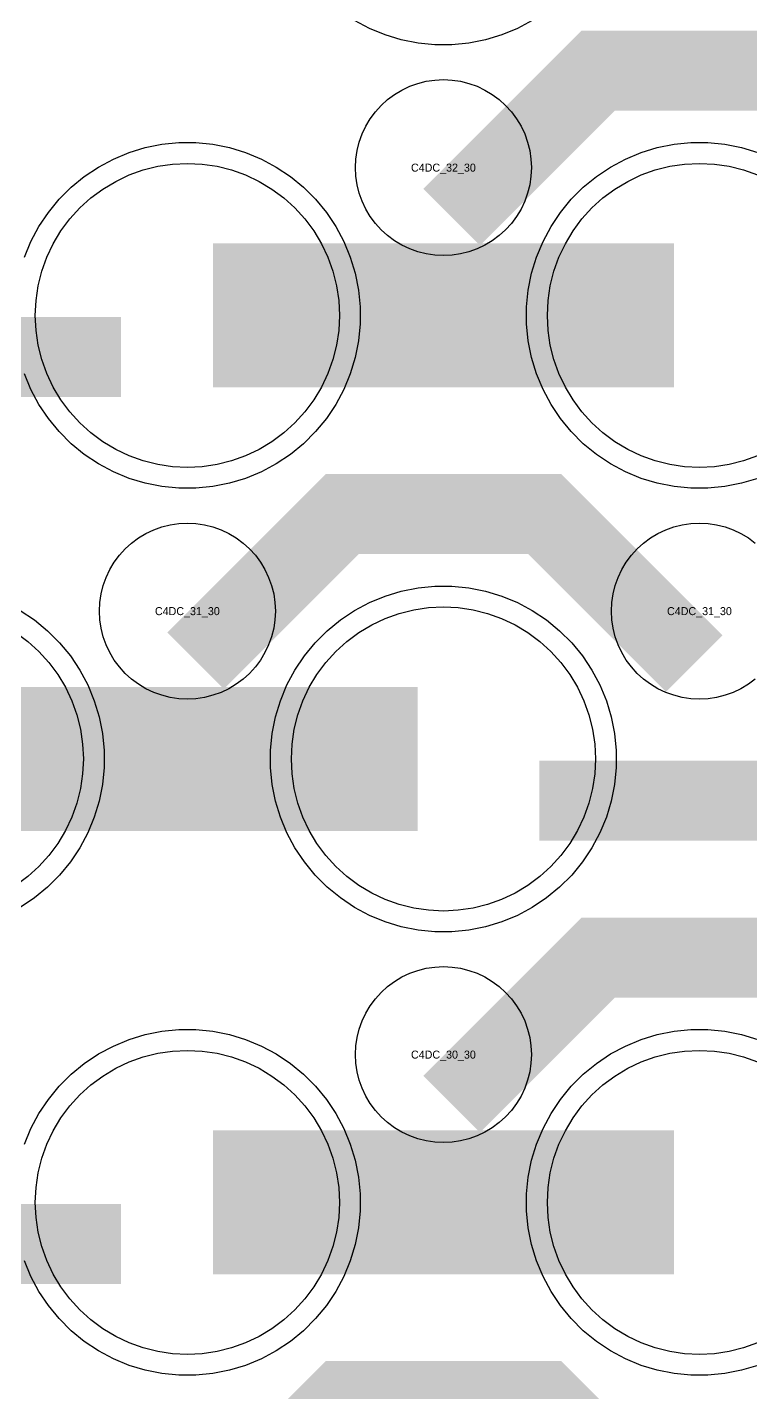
# Model space of a CAD drawing. Extents: x -11880 to 11880, y -14992 to 14992.
# Drawn here: x -2450 to -2224, y -10742.1 to -10315.5 of the extents above; entities that cross this region are included whole.
import ezdxf
from ezdxf.enums import TextEntityAlignment as Align

# ---------------------------------------------------------------- set-up
doc = ezdxf.new("R2010")
doc.units = 0
doc.header["$MEASUREMENT"] = 0
for name, color, linetype in [('GDS_775_DT_237', 138, 'CONTINUOUS'), ('RDL1_FS', 34, 'CONTINUOUS'), ('RDL_BS', 160, 'CONTINUOUS')]:
    doc.layers.add(name, color=color, linetype=linetype)

msp = doc.modelspace()

# ---------------------------------------------------------------- linework, layer by layer
at = {"layer": 'RDL1_FS'}
for points in [[(-2400, -10453.024), (-2404.657, -10452.795), (-2409.268, -10452.111), (-2413.791, -10450.979), (-2418.181, -10449.407), (-2422.395, -10447.415), (-2426.395, -10445.017), (-2430.14, -10442.239), (-2433.594, -10439.109), (-2436.724, -10435.655), (-2439.502, -10431.91), (-2441.9, -10427.91), (-2443.892, -10423.696), (-2445.464, -10419.306), (-2446.596, -10414.783), (-2447.28, -10410.172), (-2447.509, -10405.515), (-2447.28, -10400.858), (-2446.596, -10396.247), (-2445.464, -10391.724), (-2443.892, -10387.334), (-2441.9, -10383.12), (-2439.502, -10379.12), (-2436.724, -10375.375), (-2433.594, -10371.921), (-2430.14, -10368.791), (-2426.395, -10366.013), (-2422.395, -10363.615), (-2418.181, -10361.623), (-2413.791, -10360.051), (-2409.268, -10358.919), (-2404.657, -10358.235), (-2400, -10358.006), (-2395.343, -10358.235), (-2390.732, -10358.919), (-2386.209, -10360.051), (-2381.819, -10361.623), (-2377.605, -10363.615), (-2373.605, -10366.013), (-2369.86, -10368.791), (-2366.406, -10371.921), (-2363.276, -10375.375), (-2360.498, -10379.12), (-2358.1, -10383.12), (-2356.108, -10387.334), (-2354.536, -10391.724), (-2353.404, -10396.247), (-2352.72, -10400.858), (-2352.491, -10405.515), (-2352.72, -10410.172), (-2353.404, -10414.783), (-2354.536, -10419.306), (-2356.108, -10423.696), (-2358.1, -10427.91), (-2360.498, -10431.91), (-2363.276, -10435.655), (-2366.406, -10439.109), (-2369.86, -10442.239), (-2373.605, -10445.017), (-2377.605, -10447.415), (-2381.819, -10449.407), (-2386.209, -10450.979), (-2390.732, -10452.111), (-2395.343, -10452.795)], [(-2320, -10591.589), (-2324.657, -10591.36), (-2329.268, -10590.676), (-2333.791, -10589.544), (-2338.181, -10587.972), (-2342.395, -10585.98), (-2346.395, -10583.582), (-2350.14, -10580.804), (-2353.594, -10577.674), (-2356.724, -10574.22), (-2359.502, -10570.475), (-2361.9, -10566.475), (-2363.892, -10562.261), (-2365.464, -10557.871), (-2366.596, -10553.348), (-2367.28, -10548.737), (-2367.509, -10544.08), (-2367.28, -10539.423), (-2366.596, -10534.812), (-2365.464, -10530.289), (-2363.892, -10525.899), (-2361.9, -10521.685), (-2359.502, -10517.685), (-2356.724, -10513.94), (-2353.594, -10510.486), (-2350.14, -10507.356), (-2346.395, -10504.578), (-2342.395, -10502.18), (-2338.181, -10500.188), (-2333.791, -10498.616), (-2329.268, -10497.484), (-2324.657, -10496.8), (-2320, -10496.571), (-2315.343, -10496.8), (-2310.732, -10497.484), (-2306.209, -10498.616), (-2301.819, -10500.188), (-2297.605, -10502.18), (-2293.605, -10504.578), (-2289.86, -10507.356), (-2286.406, -10510.486), (-2283.276, -10513.94), (-2280.498, -10517.685), (-2278.1, -10521.685), (-2276.108, -10525.899), (-2274.536, -10530.289), (-2273.404, -10534.812), (-2272.72, -10539.423), (-2272.491, -10544.08), (-2272.72, -10548.737), (-2273.404, -10553.348), (-2274.536, -10557.871), (-2276.108, -10562.261), (-2278.1, -10566.475), (-2280.498, -10570.475), (-2283.276, -10574.22), (-2286.406, -10577.674), (-2289.86, -10580.804), (-2293.605, -10583.582), (-2297.605, -10585.98), (-2301.819, -10587.972), (-2306.209, -10589.544), (-2310.732, -10590.676), (-2315.343, -10591.36)], [(-2400, -10730.149), (-2404.657, -10729.92), (-2409.268, -10729.236), (-2413.791, -10728.104), (-2418.181, -10726.532), (-2422.395, -10724.54), (-2426.395, -10722.142), (-2430.14, -10719.364), (-2433.594, -10716.234), (-2436.724, -10712.78), (-2439.502, -10709.035), (-2441.9, -10705.035), (-2443.892, -10700.821), (-2445.464, -10696.431), (-2446.596, -10691.908), (-2447.28, -10687.297), (-2447.509, -10682.64), (-2447.28, -10677.983), (-2446.596, -10673.372), (-2445.464, -10668.849), (-2443.892, -10664.459), (-2441.9, -10660.245), (-2439.502, -10656.245), (-2436.724, -10652.5), (-2433.594, -10649.046), (-2430.14, -10645.916), (-2426.395, -10643.138), (-2422.395, -10640.74), (-2418.181, -10638.748), (-2413.791, -10637.176), (-2409.268, -10636.044), (-2404.657, -10635.36), (-2400, -10635.131), (-2395.343, -10635.36), (-2390.732, -10636.044), (-2386.209, -10637.176), (-2381.819, -10638.748), (-2377.605, -10640.74), (-2373.605, -10643.138), (-2369.86, -10645.916), (-2366.406, -10649.046), (-2363.276, -10652.5), (-2360.498, -10656.245), (-2358.1, -10660.245), (-2356.108, -10664.459), (-2354.536, -10668.849), (-2353.404, -10673.372), (-2352.72, -10677.983), (-2352.491, -10682.64), (-2352.72, -10687.297), (-2353.404, -10691.908), (-2354.536, -10696.431), (-2356.108, -10700.821), (-2358.1, -10705.035), (-2360.498, -10709.035), (-2363.276, -10712.78), (-2366.406, -10716.234), (-2369.86, -10719.364), (-2373.605, -10722.142), (-2377.605, -10724.54), (-2381.819, -10726.532), (-2386.209, -10728.104), (-2390.732, -10729.236), (-2395.343, -10729.92)]]:
    msp.add_lwpolyline(points, close=True, dxfattribs=at)
for points in [[(-2221.819, -10449.407), (-2226.209, -10450.979), (-2230.732, -10452.111), (-2235.343, -10452.795), (-2240, -10453.024), (-2244.657, -10452.795), (-2249.268, -10452.111), (-2253.791, -10450.979), (-2258.181, -10449.407), (-2262.395, -10447.415), (-2266.395, -10445.017), (-2270.14, -10442.239), (-2273.594, -10439.109), (-2276.724, -10435.655), (-2279.502, -10431.91), (-2281.9, -10427.91), (-2283.892, -10423.696), (-2285.464, -10419.306), (-2286.596, -10414.783), (-2287.28, -10410.172), (-2287.509, -10405.515), (-2287.28, -10400.858), (-2286.596, -10396.247), (-2285.464, -10391.724), (-2283.892, -10387.334), (-2281.9, -10383.12), (-2279.502, -10379.12), (-2276.724, -10375.375), (-2273.594, -10371.921), (-2270.14, -10368.791), (-2266.395, -10366.013), (-2262.395, -10363.615), (-2258.181, -10361.623), (-2253.791, -10360.051), (-2249.268, -10358.919), (-2244.657, -10358.235), (-2240, -10358.006), (-2235.343, -10358.235), (-2230.732, -10358.919), (-2226.209, -10360.051), (-2221.819, -10361.623)], [(-2453.605, -10504.578), (-2449.86, -10507.356), (-2446.406, -10510.486), (-2443.276, -10513.94), (-2440.498, -10517.685), (-2438.1, -10521.685), (-2436.108, -10525.899), (-2434.536, -10530.289), (-2433.404, -10534.812), (-2432.72, -10539.423), (-2432.491, -10544.08), (-2432.72, -10548.737), (-2433.404, -10553.348), (-2434.536, -10557.871), (-2436.108, -10562.261), (-2438.1, -10566.475), (-2440.498, -10570.475), (-2443.276, -10574.22), (-2446.406, -10577.674), (-2449.86, -10580.804), (-2453.605, -10583.582)], [(-2221.819, -10726.532), (-2226.209, -10728.104), (-2230.732, -10729.236), (-2235.343, -10729.92), (-2240, -10730.149), (-2244.657, -10729.92), (-2249.268, -10729.236), (-2253.791, -10728.104), (-2258.181, -10726.532), (-2262.395, -10724.54), (-2266.395, -10722.142), (-2270.14, -10719.364), (-2273.594, -10716.234), (-2276.724, -10712.78), (-2279.502, -10709.035), (-2281.9, -10705.035), (-2283.892, -10700.821), (-2285.464, -10696.431), (-2286.596, -10691.908), (-2287.28, -10687.297), (-2287.509, -10682.64), (-2287.28, -10677.983), (-2286.596, -10673.372), (-2285.464, -10668.849), (-2283.892, -10664.459), (-2281.9, -10660.245), (-2279.502, -10656.245), (-2276.724, -10652.5), (-2273.594, -10649.046), (-2270.14, -10645.916), (-2266.395, -10643.138), (-2262.395, -10640.74), (-2258.181, -10638.748), (-2253.791, -10637.176), (-2249.268, -10636.044), (-2244.657, -10635.36), (-2240, -10635.131), (-2235.343, -10635.36), (-2230.732, -10636.044), (-2226.209, -10637.176), (-2221.819, -10638.748)]]:
    msp.add_lwpolyline(points, dxfattribs=at)
for points in [[(-2391.998, -10405.515, 45, 45, 0), (-2319.998, -10405.515, 45, 45, 0)], [(-2319.998, -10405.515, 45, 45, 0), (-2247.998, -10405.515, 45, 45, 0)], [(-2471.998, -10544.08, 45, 45, 0), (-2399.998, -10544.08, 45, 45, 0)], [(-2399.998, -10544.08, 45, 45, 0), (-2327.998, -10544.08, 45, 45, 0)], [(-2391.998, -10682.64, 45, 45, 0), (-2319.998, -10682.64, 45, 45, 0)], [(-2319.998, -10682.64, 45, 45, 0), (-2247.998, -10682.64, 45, 45, 0)]]:
    msp.add_lwpolyline(points, format="xyseb", dxfattribs=at)
at = {"layer": 'RDL_BS'}
for points in [[(-2292.223, -10313.333), (-2296.885, -10315.825), (-2301.795, -10317.856), (-2306.835, -10319.387), (-2312.062, -10320.433), (-2317.356, -10320.95), (-2322.644, -10320.95), (-2327.938, -10320.433), (-2333.165, -10319.387), (-2338.205, -10317.856), (-2343.115, -10315.825), (-2347.777, -10313.333)], [(-2450.906, -10387.31), (-2448.875, -10382.4), (-2446.383, -10377.738), (-2443.436, -10373.324), (-2440.074, -10369.223), (-2436.292, -10365.441), (-2432.191, -10362.079), (-2427.777, -10359.132), (-2423.115, -10356.64), (-2418.205, -10354.609), (-2413.165, -10353.078), (-2407.938, -10352.032), (-2402.644, -10351.515), (-2397.356, -10351.515), (-2392.062, -10352.032), (-2386.835, -10353.078), (-2381.795, -10354.609), (-2376.885, -10356.64), (-2372.223, -10359.132), (-2367.809, -10362.079), (-2363.708, -10365.441), (-2359.926, -10369.223), (-2356.564, -10373.324), (-2353.617, -10377.738), (-2351.125, -10382.4), (-2349.094, -10387.31), (-2347.563, -10392.35), (-2346.517, -10397.577), (-2346, -10402.871), (-2346, -10408.159), (-2346.517, -10413.453), (-2347.563, -10418.68), (-2349.094, -10423.72), (-2351.125, -10428.63), (-2353.617, -10433.292), (-2356.564, -10437.706), (-2359.926, -10441.807), (-2363.708, -10445.589), (-2367.809, -10448.951), (-2372.223, -10451.898), (-2376.885, -10454.39), (-2381.795, -10456.421), (-2386.835, -10457.952), (-2392.062, -10458.998), (-2397.356, -10459.515), (-2402.644, -10459.515), (-2407.938, -10458.998), (-2413.165, -10457.952), (-2418.205, -10456.421), (-2423.115, -10454.39), (-2427.777, -10451.898), (-2432.191, -10448.951), (-2436.292, -10445.589), (-2440.074, -10441.807), (-2443.436, -10437.706), (-2446.383, -10433.292), (-2448.875, -10428.63), (-2450.906, -10423.72)], [(-2221.795, -10456.421), (-2226.835, -10457.952), (-2232.062, -10458.998), (-2237.356, -10459.515), (-2242.644, -10459.515), (-2247.938, -10458.998), (-2253.165, -10457.952), (-2258.205, -10456.421), (-2263.115, -10454.39), (-2267.777, -10451.898), (-2272.191, -10448.951), (-2276.292, -10445.589), (-2280.074, -10441.807), (-2283.436, -10437.706), (-2286.383, -10433.292), (-2288.875, -10428.63), (-2290.906, -10423.72), (-2292.437, -10418.68), (-2293.483, -10413.453), (-2294, -10408.159), (-2294, -10402.871), (-2293.483, -10397.577), (-2292.437, -10392.35), (-2290.906, -10387.31), (-2288.875, -10382.4), (-2286.383, -10377.738), (-2283.436, -10373.324), (-2280.074, -10369.223), (-2276.292, -10365.441), (-2272.191, -10362.079), (-2267.777, -10359.132), (-2263.115, -10356.64), (-2258.205, -10354.609), (-2253.165, -10353.078), (-2247.938, -10352.032), (-2242.644, -10351.515), (-2237.356, -10351.515), (-2232.062, -10352.032), (-2226.835, -10353.078), (-2221.795, -10354.609)], [(-2222.557, -10519.146), (-2224.72, -10520.749), (-2227.044, -10522.142), (-2229.481, -10523.294), (-2232.016, -10524.201), (-2234.635, -10524.858), (-2237.307, -10525.254), (-2240, -10525.386), (-2242.693, -10525.254), (-2245.365, -10524.858), (-2247.984, -10524.201), (-2250.519, -10523.294), (-2252.956, -10522.142), (-2255.28, -10520.749), (-2257.443, -10519.146), (-2259.442, -10517.334), (-2261.254, -10515.335), (-2262.857, -10513.172), (-2264.25, -10510.848), (-2265.402, -10508.411), (-2266.309, -10505.876), (-2266.966, -10503.257), (-2267.362, -10500.585), (-2267.494, -10497.892), (-2267.362, -10495.199), (-2266.966, -10492.527), (-2266.309, -10489.908), (-2265.402, -10487.373), (-2264.25, -10484.936), (-2262.857, -10482.612), (-2261.254, -10480.449), (-2259.442, -10478.45), (-2257.443, -10476.638), (-2255.28, -10475.035), (-2252.956, -10473.642), (-2250.519, -10472.49), (-2247.984, -10471.583), (-2245.365, -10470.926), (-2242.693, -10470.53), (-2240, -10470.398), (-2237.307, -10470.53), (-2234.635, -10470.926), (-2232.016, -10471.583), (-2229.481, -10472.49), (-2227.044, -10473.642), (-2224.72, -10475.035), (-2222.557, -10476.638)], [(-2452.223, -10497.697), (-2447.809, -10500.644), (-2443.708, -10504.006), (-2439.926, -10507.788), (-2436.564, -10511.889), (-2433.617, -10516.303), (-2431.125, -10520.965), (-2429.094, -10525.875), (-2427.563, -10530.915), (-2426.517, -10536.142), (-2426, -10541.436), (-2426, -10546.724), (-2426.517, -10552.018), (-2427.563, -10557.245), (-2429.094, -10562.285), (-2431.125, -10567.195), (-2433.617, -10571.857), (-2436.564, -10576.271), (-2439.926, -10580.372), (-2443.708, -10584.154), (-2447.809, -10587.516), (-2452.223, -10590.463)], [(-2450.906, -10664.435), (-2448.875, -10659.525), (-2446.383, -10654.863), (-2443.436, -10650.449), (-2440.074, -10646.348), (-2436.292, -10642.566), (-2432.191, -10639.204), (-2427.777, -10636.257), (-2423.115, -10633.765), (-2418.205, -10631.734), (-2413.165, -10630.203), (-2407.938, -10629.157), (-2402.644, -10628.64), (-2397.356, -10628.64), (-2392.062, -10629.157), (-2386.835, -10630.203), (-2381.795, -10631.734), (-2376.885, -10633.765), (-2372.223, -10636.257), (-2367.809, -10639.204), (-2363.708, -10642.566), (-2359.926, -10646.348), (-2356.564, -10650.449), (-2353.617, -10654.863), (-2351.125, -10659.525), (-2349.094, -10664.435), (-2347.563, -10669.475), (-2346.517, -10674.702), (-2346, -10679.996), (-2346, -10685.284), (-2346.517, -10690.578), (-2347.563, -10695.805), (-2349.094, -10700.845), (-2351.125, -10705.755), (-2353.617, -10710.417), (-2356.564, -10714.831), (-2359.926, -10718.932), (-2363.708, -10722.714), (-2367.809, -10726.076), (-2372.223, -10729.023), (-2376.885, -10731.515), (-2381.795, -10733.546), (-2386.835, -10735.077), (-2392.062, -10736.123), (-2397.356, -10736.64), (-2402.644, -10736.64), (-2407.938, -10736.123), (-2413.165, -10735.077), (-2418.205, -10733.546), (-2423.115, -10731.515), (-2427.777, -10729.023), (-2432.191, -10726.076), (-2436.292, -10722.714), (-2440.074, -10718.932), (-2443.436, -10714.831), (-2446.383, -10710.417), (-2448.875, -10705.755), (-2450.906, -10700.845)], [(-2221.795, -10733.546), (-2226.835, -10735.077), (-2232.062, -10736.123), (-2237.356, -10736.64), (-2242.644, -10736.64), (-2247.938, -10736.123), (-2253.165, -10735.077), (-2258.205, -10733.546), (-2263.115, -10731.515), (-2267.777, -10729.023), (-2272.191, -10726.076), (-2276.292, -10722.714), (-2280.074, -10718.932), (-2283.436, -10714.831), (-2286.383, -10710.417), (-2288.875, -10705.755), (-2290.906, -10700.845), (-2292.437, -10695.805), (-2293.483, -10690.578), (-2294, -10685.284), (-2294, -10679.996), (-2293.483, -10674.702), (-2292.437, -10669.475), (-2290.906, -10664.435), (-2288.875, -10659.525), (-2286.383, -10654.863), (-2283.436, -10650.449), (-2280.074, -10646.348), (-2276.292, -10642.566), (-2272.191, -10639.204), (-2267.777, -10636.257), (-2263.115, -10633.765), (-2258.205, -10631.734), (-2253.165, -10630.203), (-2247.938, -10629.157), (-2242.644, -10628.64), (-2237.356, -10628.64), (-2232.062, -10629.157), (-2226.835, -10630.203), (-2221.795, -10631.734)]]:
    msp.add_lwpolyline(points, dxfattribs=at)
for points in [[(-2317.438, -10374.829, 25, 25, 0), (-2271.623, -10329.014, 25, 25, 0), (-2238.07, -10329.014, 25, 25, 0)], [(-2161.599, -10375.728, 25, 25, 0), (-2208.313, -10329.014, 25, 25, 0), (-2238.071, -10329.014, 25, 25, 0)], [(-2529.984, -10418.528, 25, 25, 0), (-2420.719, -10418.528, 25, 25, 0)], [(-2397.438, -10513.394, 25, 25, 0), (-2351.623, -10467.579, 25, 25, 0), (-2318.07, -10467.579, 25, 25, 0)], [(-2241.599, -10514.293, 25, 25, 0), (-2288.313, -10467.579, 25, 25, 0), (-2318.071, -10467.579, 25, 25, 0)], [(-2289.984, -10557.093, 25, 25, 0), (-2180.719, -10557.093, 25, 25, 0)], [(-2317.438, -10651.954, 25, 25, 0), (-2271.623, -10606.139, 25, 25, 0), (-2238.07, -10606.139, 25, 25, 0)], [(-2161.599, -10652.853, 25, 25, 0), (-2208.313, -10606.139, 25, 25, 0), (-2238.071, -10606.139, 25, 25, 0)], [(-2529.984, -10695.653, 25, 25, 0), (-2420.719, -10695.653, 25, 25, 0)], [(-2397.438, -10790.519, 25, 25, 0), (-2351.623, -10744.704, 25, 25, 0), (-2318.07, -10744.704, 25, 25, 0)], [(-2241.599, -10791.418, 25, 25, 0), (-2288.313, -10744.704, 25, 25, 0), (-2318.071, -10744.704, 25, 25, 0)]]:
    msp.add_lwpolyline(points, format="xyseb", dxfattribs=at)
for points in [[(-2320, -10386.821), (-2322.693, -10386.689), (-2325.365, -10386.293), (-2327.984, -10385.636), (-2330.519, -10384.729), (-2332.956, -10383.577), (-2335.28, -10382.184), (-2337.443, -10380.581), (-2339.442, -10378.769), (-2341.254, -10376.77), (-2342.857, -10374.607), (-2344.25, -10372.283), (-2345.402, -10369.846), (-2346.309, -10367.311), (-2346.966, -10364.692), (-2347.362, -10362.02), (-2347.494, -10359.327), (-2347.362, -10356.634), (-2346.966, -10353.962), (-2346.309, -10351.343), (-2345.402, -10348.808), (-2344.25, -10346.371), (-2342.857, -10344.047), (-2341.254, -10341.884), (-2339.442, -10339.885), (-2337.443, -10338.073), (-2335.28, -10336.47), (-2332.956, -10335.077), (-2330.519, -10333.925), (-2327.984, -10333.018), (-2325.365, -10332.361), (-2322.693, -10331.965), (-2320, -10331.833), (-2317.307, -10331.965), (-2314.635, -10332.361), (-2312.016, -10333.018), (-2309.481, -10333.925), (-2307.044, -10335.077), (-2304.72, -10336.47), (-2302.557, -10338.073), (-2300.558, -10339.885), (-2298.746, -10341.884), (-2297.143, -10344.047), (-2295.75, -10346.371), (-2294.598, -10348.808), (-2293.691, -10351.343), (-2293.034, -10353.962), (-2292.638, -10356.634), (-2292.506, -10359.327), (-2292.638, -10362.02), (-2293.034, -10364.692), (-2293.691, -10367.311), (-2294.598, -10369.846), (-2295.75, -10372.283), (-2297.143, -10374.607), (-2298.746, -10376.77), (-2300.558, -10378.769), (-2302.557, -10380.581), (-2304.72, -10382.184), (-2307.044, -10383.577), (-2309.481, -10384.729), (-2312.016, -10385.636), (-2314.635, -10386.293), (-2317.307, -10386.689)], [(-2400, -10525.386), (-2402.693, -10525.254), (-2405.365, -10524.858), (-2407.984, -10524.201), (-2410.519, -10523.294), (-2412.956, -10522.142), (-2415.28, -10520.749), (-2417.443, -10519.146), (-2419.442, -10517.334), (-2421.254, -10515.335), (-2422.857, -10513.172), (-2424.25, -10510.848), (-2425.402, -10508.411), (-2426.309, -10505.876), (-2426.966, -10503.257), (-2427.362, -10500.585), (-2427.494, -10497.892), (-2427.362, -10495.199), (-2426.966, -10492.527), (-2426.309, -10489.908), (-2425.402, -10487.373), (-2424.25, -10484.936), (-2422.857, -10482.612), (-2421.254, -10480.449), (-2419.442, -10478.45), (-2417.443, -10476.638), (-2415.28, -10475.035), (-2412.956, -10473.642), (-2410.519, -10472.49), (-2407.984, -10471.583), (-2405.365, -10470.926), (-2402.693, -10470.53), (-2400, -10470.398), (-2397.307, -10470.53), (-2394.635, -10470.926), (-2392.016, -10471.583), (-2389.481, -10472.49), (-2387.044, -10473.642), (-2384.72, -10475.035), (-2382.557, -10476.638), (-2380.558, -10478.45), (-2378.746, -10480.449), (-2377.143, -10482.612), (-2375.75, -10484.936), (-2374.598, -10487.373), (-2373.691, -10489.908), (-2373.034, -10492.527), (-2372.638, -10495.199), (-2372.506, -10497.892), (-2372.638, -10500.585), (-2373.034, -10503.257), (-2373.691, -10505.876), (-2374.598, -10508.411), (-2375.75, -10510.848), (-2377.143, -10513.172), (-2378.746, -10515.335), (-2380.558, -10517.334), (-2382.557, -10519.146), (-2384.72, -10520.749), (-2387.044, -10522.142), (-2389.481, -10523.294), (-2392.016, -10524.201), (-2394.635, -10524.858), (-2397.307, -10525.254)], [(-2322.644, -10598.08), (-2327.938, -10597.563), (-2333.165, -10596.517), (-2338.205, -10594.986), (-2343.115, -10592.955), (-2347.777, -10590.463), (-2352.191, -10587.516), (-2356.292, -10584.154), (-2360.074, -10580.372), (-2363.436, -10576.271), (-2366.383, -10571.857), (-2368.875, -10567.195), (-2370.906, -10562.285), (-2372.437, -10557.245), (-2373.483, -10552.018), (-2374, -10546.724), (-2374, -10541.436), (-2373.483, -10536.142), (-2372.437, -10530.915), (-2370.906, -10525.875), (-2368.875, -10520.965), (-2366.383, -10516.303), (-2363.436, -10511.889), (-2360.074, -10507.788), (-2356.292, -10504.006), (-2352.191, -10500.644), (-2347.777, -10497.697), (-2343.115, -10495.205), (-2338.205, -10493.174), (-2333.165, -10491.643), (-2327.938, -10490.597), (-2322.644, -10490.08), (-2317.356, -10490.08), (-2312.062, -10490.597), (-2306.835, -10491.643), (-2301.795, -10493.174), (-2296.885, -10495.205), (-2292.223, -10497.697), (-2287.809, -10500.644), (-2283.708, -10504.006), (-2279.926, -10507.788), (-2276.564, -10511.889), (-2273.617, -10516.303), (-2271.125, -10520.965), (-2269.094, -10525.875), (-2267.563, -10530.915), (-2266.517, -10536.142), (-2266, -10541.436), (-2266, -10546.724), (-2266.517, -10552.018), (-2267.563, -10557.245), (-2269.094, -10562.285), (-2271.125, -10567.195), (-2273.617, -10571.857), (-2276.564, -10576.271), (-2279.926, -10580.372), (-2283.708, -10584.154), (-2287.809, -10587.516), (-2292.223, -10590.463), (-2296.885, -10592.955), (-2301.795, -10594.986), (-2306.835, -10596.517), (-2312.062, -10597.563), (-2317.356, -10598.08)], [(-2320, -10663.946), (-2322.693, -10663.814), (-2325.365, -10663.418), (-2327.984, -10662.761), (-2330.519, -10661.854), (-2332.956, -10660.702), (-2335.28, -10659.309), (-2337.443, -10657.706), (-2339.442, -10655.894), (-2341.254, -10653.895), (-2342.857, -10651.732), (-2344.25, -10649.408), (-2345.402, -10646.971), (-2346.309, -10644.436), (-2346.966, -10641.817), (-2347.362, -10639.145), (-2347.494, -10636.452), (-2347.362, -10633.759), (-2346.966, -10631.087), (-2346.309, -10628.468), (-2345.402, -10625.933), (-2344.25, -10623.496), (-2342.857, -10621.172), (-2341.254, -10619.009), (-2339.442, -10617.01), (-2337.443, -10615.198), (-2335.28, -10613.595), (-2332.956, -10612.202), (-2330.519, -10611.05), (-2327.984, -10610.143), (-2325.365, -10609.486), (-2322.693, -10609.09), (-2320, -10608.958), (-2317.307, -10609.09), (-2314.635, -10609.486), (-2312.016, -10610.143), (-2309.481, -10611.05), (-2307.044, -10612.202), (-2304.72, -10613.595), (-2302.557, -10615.198), (-2300.558, -10617.01), (-2298.746, -10619.009), (-2297.143, -10621.172), (-2295.75, -10623.496), (-2294.598, -10625.933), (-2293.691, -10628.468), (-2293.034, -10631.087), (-2292.638, -10633.759), (-2292.506, -10636.452), (-2292.638, -10639.145), (-2293.034, -10641.817), (-2293.691, -10644.436), (-2294.598, -10646.971), (-2295.75, -10649.408), (-2297.143, -10651.732), (-2298.746, -10653.895), (-2300.558, -10655.894), (-2302.557, -10657.706), (-2304.72, -10659.309), (-2307.044, -10660.702), (-2309.481, -10661.854), (-2312.016, -10662.761), (-2314.635, -10663.418), (-2317.307, -10663.814)]]:
    msp.add_lwpolyline(points, close=True, dxfattribs=at)

# ---------------------------------------------------------------- texts
at = {"layer": 'GDS_775_DT_237'}
for s, p in [('C4DC_32_30', (-2320, -10359.327)), ('C4DC_32_30', (-2320, -10359.327)), ('C4DC_31_30', (-2400, -10497.892)), ('C4DC_31_30', (-2400, -10497.892)), ('C4DC_31_30', (-2240, -10497.892)), ('C4DC_31_30', (-2240, -10497.892)), ('C4DC_30_30', (-2320, -10636.452)), ('C4DC_30_30', (-2320, -10636.452))]:
    msp.add_text(s, height=2.5, dxfattribs=at).set_placement(p, align=Align.MIDDLE_CENTER)

doc.saveas('drawing.dxf')
